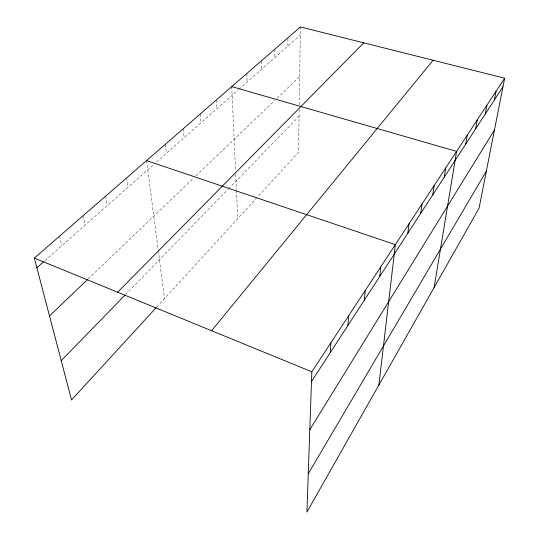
<?xml version="1.0" encoding="UTF-8"?>
<svg xmlns="http://www.w3.org/2000/svg" width="539" height="539" viewBox="0 0 539 539"><rect width="100%" height="100%" fill="white"/><g stroke="black" fill="none" stroke-linecap="round" stroke-linejoin="round"><path stroke-width="0.4" stroke-dasharray="2.69 2.02" d="M287.9 46.058L287.934 37.804M299.185 109.673L298.545 152.288L257.548 197.018M299.26 104.707L300.432 26.95M156.681 307.082L256.995 197.618M125.56 294.577L227.909 189.425M228.496 188.825L299.084 116.296M88.207 278.906L193.642 178.018M196.014 175.748L274.607 100.544M276.992 98.266L299.684 76.551M44.966 260.6L153.972 164.334M156.458 162.138L238.366 89.804M238.993 89.252L300.311 35.096M59.546 236.183L61.756 245.771M83.242 215.6L85.155 225.1M105.57 196.209L107.221 205.622M126.638 177.91L128.053 187.222M146.554 160.609L158.176 249.88M158.284 250.702L164.51 298.532M165.406 144.236L166.41 153.345M183.28 128.706L184.116 137.714M200.252 113.965L200.926 122.865M216.388 99.951L216.914 108.75M231.743 86.611L235.583 171.038M235.738 174.38L236.419 189.418M236.459 190.247L237.746 218.625M246.815 73.526L247.084 82.103M261.166 61.055L261.327 69.524M274.863 49.164L274.917 57.525"/><path stroke-width="0.81" d="M504.652 78.209L311.825 371.795L306.92 512.05L479.056 208.209L504.652 78.209L300.432 26.95L34.348 258.073L71.532 399.992L156.121 307.695M330.333 352.526L330.879 342.784M347.918 325.455L348.639 315.746M364.357 300.142L365.233 290.481M379.766 276.419L380.77 266.825M378.89 385.014L395.35 244.625L146.554 160.609M407.848 233.192L409.061 223.746M420.676 213.437L421.976 204.086M432.79 194.788L434.164 185.531M444.244 177.156L445.686 167.993M434.131 287.503L456.587 151.392L231.743 86.611M465.683 144.149L467.232 135.188M475.728 128.68L477.318 119.826M485.268 113.998L486.892 105.253M494.337 100.032L495.995 91.394M308.254 473.801L486.353 171.146M309.797 429.724L494.458 129.966M311.488 381.545L502.975 86.739M211.605 330.717L433.086 60.247M61.23 360.672L124.981 295.17M117.657 292.219L363.778 42.85M49.507 315.935L87.614 279.471M36.881 267.735L43.72 261.698M34.348 258.073L311.825 371.795"/></g></svg>
